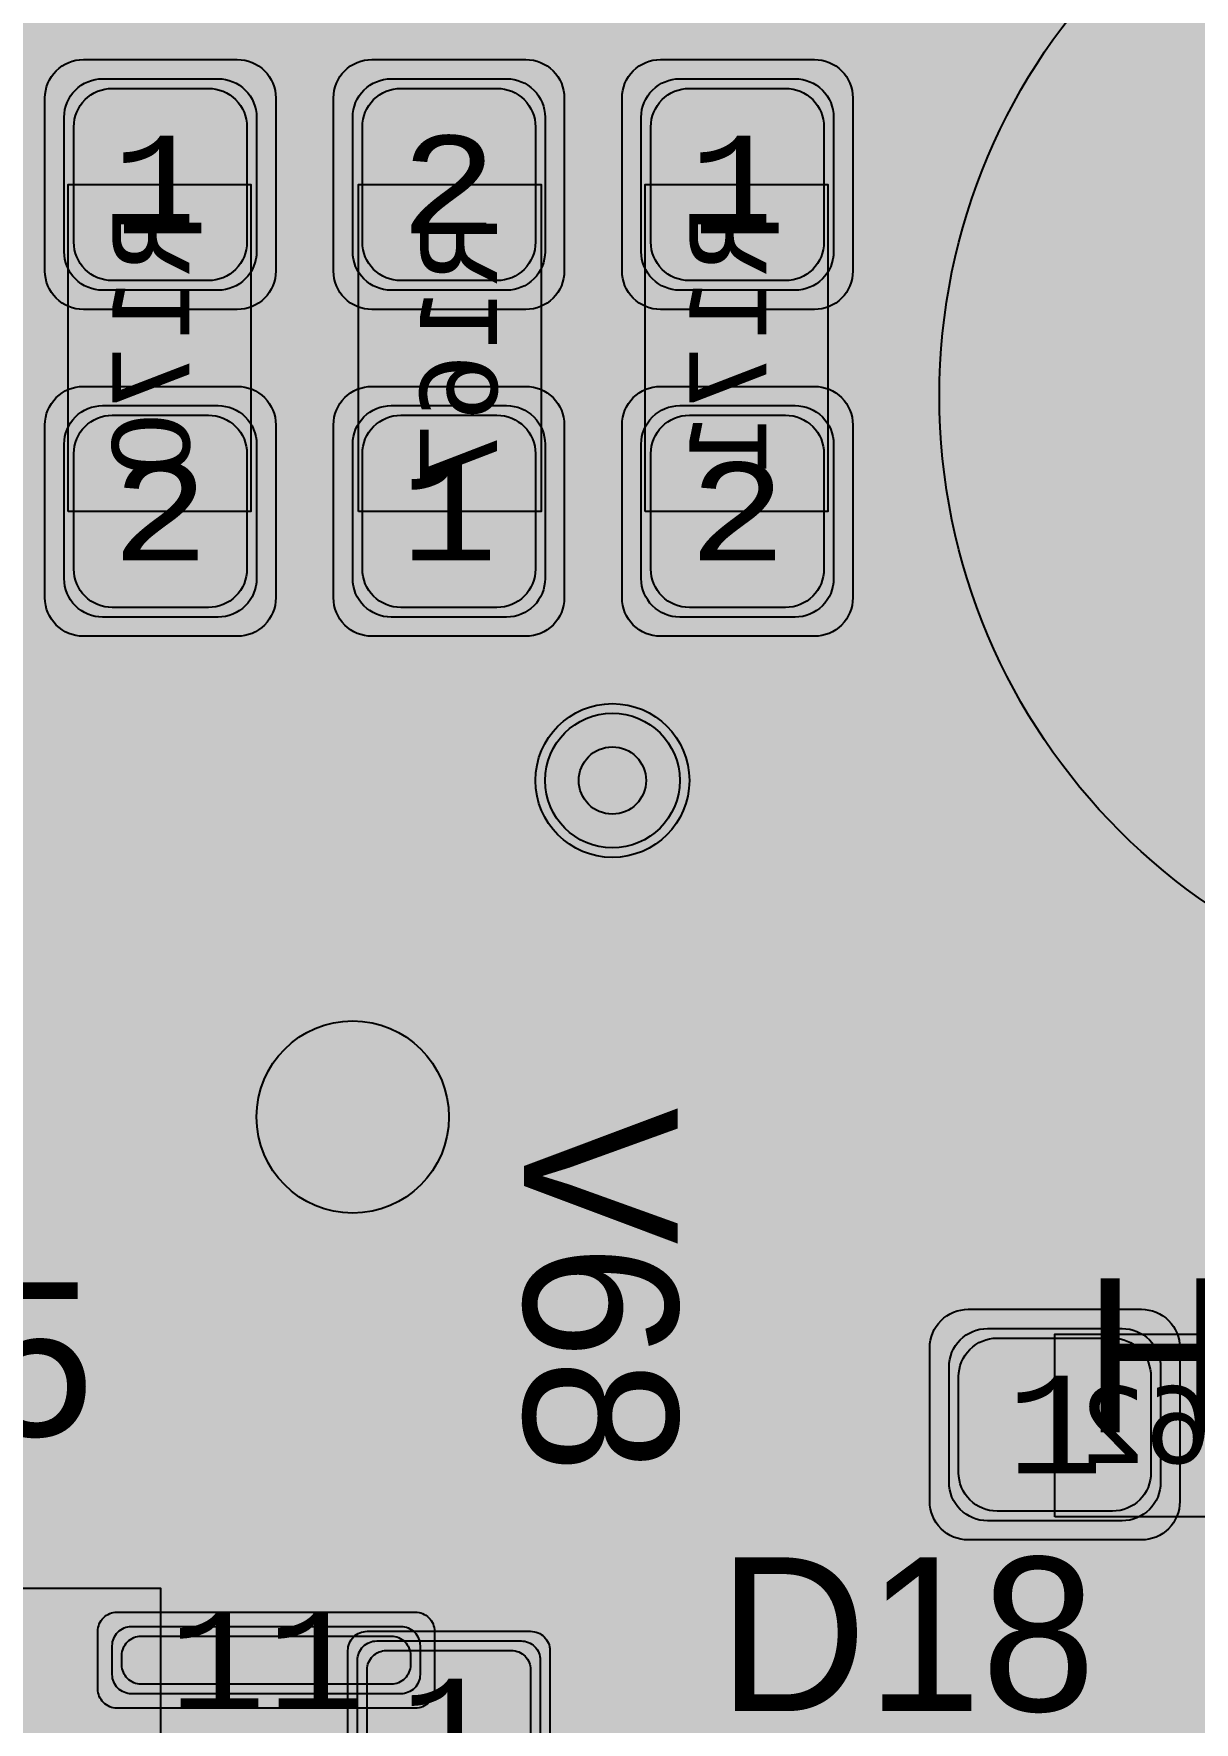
# Model space of a CAD drawing. Extents: x -28 to 199, y -61 to 255.
# Drawn here: x 157.09 to 163.12, y 168.1 to 176.88 of the extents above; entities that cross this region are included whole.
import ezdxf
from ezdxf.enums import TextEntityAlignment as Align

# ---------------------------------------------------------------- set-up
doc = ezdxf.new("R2010")
doc.units = 0
doc.header["$MEASUREMENT"] = 0
for name, color, linetype in [('ASSEMBLY_OUTLINES_BTM', 191, 'CONTINUOUS'), ('ASSEMBLY_PART_NUMBERS_BTM', 191, 'CONTINUOUS'), ('ASSEMBLY_PART_NUMBERS_TOP', 102, 'CONTINUOUS'), ('ASSEMBLY_REF_DES_BTM', 191, 'CONTINUOUS'), ('DRILL_DRAWING', 21, 'CONTINUOUS'), ('GENERATED_SILKSCREEN_BTM', 255, 'CONTINUOUS'), ('GENERATED_SILKSCREEN_TOP', 140, 'CONTINUOUS'), ('MOUNTING_HOLE_PADS_LAYER14', 150, 'CONTINUOUS'), ('MOUNTING_HOLE_PADS_LAYER17', 10, 'CONTINUOUS'), ('MOUNTING_HOLE_PADS_LAYER_2', 230, 'CONTINUOUS'), ('MOUNTING_HOLE_PADS_LAYER_3', 81, 'CONTINUOUS'), ('MOUNTING_HOLES_LAYER_2', 42, 'CONTINUOUS'), ('MOUNTING_HOLES_LAYER_3', 42, 'CONTINUOUS'), ('MOUNTING_HOLES_LAYER_BOT21', 42, 'CONTINUOUS'), ('MOUNTING_HOLES_LAYER_TOP', 42, 'CONTINUOUS'), ('PART_PADS_SMD_BTM', 10, 'CONTINUOUS'), ('PART_PADS_SMD_TOP', 150, 'CONTINUOUS'), ('PIN_NUMBERS_BTM', 8, 'CONTINUOUS'), ('PIN_NUMBERS_TOP', 8, 'CONTINUOUS'), ('PLACEMENT_OUTLINES_BTM', 222, 'CONTINUOUS'), ('PLANE_DATA_LAYER_TOP', 150, 'CONTINUOUS'), ('PLANE_SHAPES_LAYER_2', 230, 'CONTINUOUS'), ('PLANE_SHAPES_LAYER_3', 81, 'CONTINUOUS'), ('PLANE_SHAPES_LAYER_TOP', 150, 'CONTINUOUS'), ('SILKSCREEN_OUTLINES_BTM', 211, 'CONTINUOUS'), ('SILKSCREEN_REF_DES_TOP', 150, 'CONTINUOUS'), ('SOLDERMASK_PADS_BTM', 12, 'CONTINUOUS'), ('SOLDERMASK_PADS_TOP', 180, 'CONTINUOUS'), ('SOLDERPASTE_PADS_BTM', 12, 'CONTINUOUS'), ('SOLDERPASTE_PADS_TOP', 180, 'CONTINUOUS'), ('TRACES_LAYER_2', 230, 'CONTINUOUS'), ('TRACES_LAYER_BOTTOM', 10, 'CONTINUOUS'), ('TRACES_LAYER_TOP', 150, 'CONTINUOUS'), ('VIA_HOLES_LAYER_2', 30, 'CONTINUOUS'), ('VIA_HOLES_LAYER_3', 30, 'CONTINUOUS'), ('VIA_HOLES_LAYER_BOTTOM', 30, 'CONTINUOUS'), ('VIA_HOLES_LAYER_TOP', 30, 'CONTINUOUS'), ('VIA_PADS_LAYER_2', 230, 'CONTINUOUS'), ('VIA_PADS_LAYER_3', 81, 'CONTINUOUS'), ('VIA_PADS_LAYER_BOTTOM', 10, 'CONTINUOUS'), ('VIA_PADS_LAYER_TOP', 150, 'CONTINUOUS')]:
    doc.layers.add(name, color=color, linetype=linetype)
doc.styles.add('COURIER_NEW', font='COUR.TTF')
doc.styles.add('VERDANA', font='verdana.TTF')
doc.styles.add('VERIBEST_GERBER_0', font='txt')

msp = doc.modelspace()

# ---------------------------------------------------------------- hatches: boundary and pattern name
at = {"layer": 'MOUNTING_HOLES_LAYER_2'}
h = msp.add_hatch(color=256, dxfattribs=at)
edge = h.paths.add_edge_path()
edge.add_arc((158.75, 171.25), 0.5, 0, 360)
at = {"layer": 'MOUNTING_HOLES_LAYER_3'}
h = msp.add_hatch(color=256, dxfattribs=at)
edge = h.paths.add_edge_path()
edge.add_arc((158.75, 171.25), 0.5, 0, 360)
at = {"layer": 'MOUNTING_HOLES_LAYER_BOT21'}
h = msp.add_hatch(color=256, dxfattribs=at)
edge = h.paths.add_edge_path()
edge.add_arc((158.75, 171.25), 0.5, 0, 360)
at = {"layer": 'MOUNTING_HOLES_LAYER_TOP'}
h = msp.add_hatch(color=256, dxfattribs=at)
edge = h.paths.add_edge_path()
edge.add_arc((158.75, 171.25), 0.5, 0, 360)
at = {"layer": 'PLANE_DATA_LAYER_TOP'}
h = msp.add_hatch(color=256, dxfattribs=at)
h.paths.add_polyline_path([(169.5, 170.5762, -0.414213562373095), (169.4238, 170.5), (162.148472, 170.5, -0.1989133663344686), (162.09459, 170.522318), (161.772318, 170.84459, -0.198909955685367), (161.75, 170.898471), (161.75, 172.953862, -0.7480290918849526), (161.890244, 172.995151, 0.7480293216192154), (168.7, 175), (168.7, 175.000019, 0.9899629633385255), (161.300753, 175.074662, -0.4083137291548032), (161.224569, 175), (154.8262, 175, -0.414213562373095), (154.75, 175.0762), (154.75, 176.999992, 0.414213562373095), (154.749992, 177), (150.8262, 177, -0.414213562373095), (150.75, 177.0762), (150.75, 180.551331, -0.198909955685367), (150.772318, 180.605212), (153.144788, 182.977682, -0.1989133663344687), (153.19867, 183), (153.447913, 183, -0.7613576683879826), (153.487003, 182.858391, 0.2639141789224433), (153, 182.000001), (153, 182, 0.6295044454666773), (154.626092, 181.220251, -0.6295033319639212), (154.75, 181.160834), (154.75, 180.750008, 0.414213562373095), (154.750008, 180.75), (169.4238, 180.75, -0.414213562373095), (169.5, 180.6738)], flags=0)
h.paths.add_polyline_path([(155.1, 179.2, -0.9999999999999999), (156.29999999999998, 179.2, -0.9999999999999999)], flags=0)
at = {"layer": 'PLANE_SHAPES_LAYER_2'}
h = msp.add_hatch(color=256, dxfattribs=at)
h.paths.add_polyline_path([(169.5, 129.25), (149.5, 129.25), (142.25, 122), (142.25, 90.5), (147.5, 90.5), (147.5, 80), (154, 80), (154, 69.25), (131.75, 69.25), (131.75, 73.25), (121.25, 73.25), (121.25, 81), (110.5, 81), (110.5, 125.75), (106.5, 125.75), (106.5, 128.75), (93.5, 128.75), (93.5, 120.25), (91.75, 120.25), (91.75, 121.5), (80, 121.5), (80, 118.25), (73.25, 118.25), (73.25, 124.5), (67.5, 124.5), (67.5, 128), (57.75, 128), (57.75, 120.25), (55.25, 120.25), (55.25, 121.5), (47.5, 121.5), (47.5, 119), (35, 119), (35, 134.75), (32.75, 134.75), (32.75, 159.75), (29.25, 159.75), (29.25, 175.25), (22.5, 175.25), (22.5, 195.25), (17.25, 195.25), (17.25, 198), (22.5, 198), (22.5, 216.5), (40.25, 216.5), (40.25, 235.5), (54.5, 235.5), (54.5, 254), (87.25, 254), (87.25, 236.25), (86.25, 236.25), (86.25, 228.75), (81, 228.75), (81, 218.75), (95.25, 218.75), (95.25, 194.5), (87, 194.5), (87, 172), (131.1, 172), (131.1, 208.75), (115.5, 208.75), (115.5, 213.75), (106.75, 213.75), (106.75, 218.75), (110.25, 222.25), (110.25, 226.25), (142.5, 226.25), (142.5, 221.5), (160.5, 221.5), (160.5, 240.75), (169.5, 240.75)])
h.paths.add_polyline_path([(35.5, 149.5), (41.75, 149.5), (41.75, 152), (39.25, 152), (39.25, 154), (37.75, 154), (37.75, 152), (35.5, 152)], flags=16)
h.paths.add_polyline_path([(37.5, 125.75), (37.5, 128.75), (42.75, 128.75), (42.75, 125.75)], flags=16)
h.paths.add_polyline_path([(52, 127.75), (52, 130.75), (54.25, 130.75), (54.25, 127.75)], flags=16)
h.paths.add_polyline_path([(50.75, 219.5), (50.75, 226.5), (71.75, 226.5), (71.75, 219.5)], flags=16)
h.paths.add_polyline_path([(66.5, 150.75), (66.5, 177.5), (72.25, 177.5), (72.25, 150.75)], flags=16)
h.paths.add_polyline_path([(47.25, 185.25), (73, 185.25), (73, 188.25), (70.25, 188.25), (70.25, 191), (47.25, 191)], flags=16)
h.paths.add_polyline_path([(84.5, 208), (84.5, 212.75), (85, 212.75), (85, 208)], flags=16)
h.paths.add_polyline_path([(61.5, 137.25), (87.75, 137.25), (87.75, 140.5), (84.75, 140.5), (84.75, 143), (61.5, 143)], flags=16)
h.paths.add_polyline_path([(88.75, 127), (88.75, 130), (91, 130), (91, 127)], flags=16)
h.paths.add_polyline_path([(85.5, 130.25), (85.5, 132.5), (91, 132.5), (91, 130.25)], flags=16)
h.paths.add_polyline_path([(108.75, 142.25), (135.75, 142.25), (135.75, 145.75), (132.25, 145.75), (132.25, 149), (108.75, 149)], flags=16)
h.paths.add_polyline_path([(114.25, 126.75), (140.75, 126.75), (140.75, 129.75), (137.25, 129.75), (137.25, 133), (114.25, 133)], flags=16)
h.paths.add_polyline_path([(155.25, 180.25), (166.25, 180.25), (166.25, 186.25), (152.25, 186.25), (152.25, 183), (155.25, 183)], flags=16)
at = {"layer": 'PLANE_SHAPES_LAYER_3'}
h = msp.add_hatch(color=256, dxfattribs=at)
h.paths.add_polyline_path([(169.5, 129.25), (149.5, 129.25), (142.25, 122), (142.25, 90.5), (147.5, 90.5), (147.5, 80), (154, 80), (154, 69.25), (131.75, 69.25), (131.75, 73.25), (121.25, 73.25), (121.25, 81), (110.5, 81), (110.5, 125.75), (106.5, 125.75), (106.5, 128.75), (93.5, 128.75), (93.5, 120.25), (91.75, 120.25), (91.75, 121.5), (80, 121.5), (80, 118.25), (73.25, 118.25), (73.25, 124.5), (67.5, 124.5), (67.5, 127.75), (58.25, 127.75), (58.25, 130.25), (88.75, 130.25), (88.75, 127), (91, 127), (91, 132.5), (55, 132.5), (55, 131.25), (52, 131.25), (52, 127.75), (55, 127.75), (55, 127.25), (57.75, 127.25), (57.75, 120.25), (55.25, 120.25), (55.25, 121.5), (47.5, 121.5), (47.5, 119), (35, 119), (35, 134.75), (32.75, 134.75), (32.75, 159.75), (29.25, 159.75), (29.25, 175.25), (22.5, 175.25), (22.5, 195.25), (17.25, 195.25), (17.25, 198), (22.5, 198), (22.5, 216.5), (40.25, 216.5), (40.25, 235.5), (54.5, 235.5), (54.5, 254), (87.25, 254), (87.25, 236.25), (86.25, 236.25), (86.25, 228.75), (81, 228.75), (81, 218.75), (95.25, 218.75), (95.25, 194.5), (87, 194.5), (87, 172), (131.1, 172), (131.1, 208.75), (115.5, 208.75), (115.5, 213.75), (106.75, 213.75), (106.75, 218.75), (110.25, 222.25), (110.25, 226.25), (142.5, 226.25), (142.5, 221.5), (160.5, 221.5), (160.5, 240.75), (169.5, 240.75)])
h.paths.add_polyline_path([(35.5, 149.5), (41.75, 149.5), (41.75, 152), (39.25, 152), (39.25, 154), (37.75, 154), (37.75, 152), (35.5, 152)], flags=16)
h.paths.add_polyline_path([(37.5, 125.75), (37.5, 128.75), (42.75, 128.75), (42.75, 125.75)], flags=16)
h.paths.add_polyline_path([(50.75, 219.5), (50.75, 226.5), (71.75, 226.5), (71.75, 219.5)], flags=16)
h.paths.add_polyline_path([(66.5, 150.75), (66.5, 177.5), (72.25, 177.5), (72.25, 150.75)], flags=16)
h.paths.add_polyline_path([(47.25, 185.25), (73, 185.25), (73, 188.25), (70.25, 188.25), (70.25, 191), (47.25, 191)], flags=16)
h.paths.add_polyline_path([(84.5, 208), (84.5, 212.75), (85, 212.75), (85, 208)], flags=16)
h.paths.add_polyline_path([(61.5, 137.25), (87.75, 137.25), (87.75, 140.5), (84.75, 140.5), (84.75, 143), (61.5, 143)], flags=16)
h.paths.add_polyline_path([(108.75, 142.25), (135.75, 142.25), (135.75, 145.75), (132.25, 145.75), (132.25, 149), (108.75, 149)], flags=16)
h.paths.add_polyline_path([(114.25, 126.75), (140.75, 126.75), (140.75, 129.75), (137.25, 129.75), (137.25, 133), (114.25, 133)], flags=16)
h.paths.add_polyline_path([(155.25, 180.25), (166.25, 180.25), (166.25, 186.25), (152.25, 186.25), (152.25, 183), (155.25, 183)], flags=16)
at = {"layer": 'VIA_HOLES_LAYER_2'}
h = msp.add_hatch(color=256, dxfattribs=at)
edge = h.paths.add_edge_path()
edge.add_arc((160.1, 173), 0.175, 0, 360)
at = {"layer": 'VIA_HOLES_LAYER_3'}
h = msp.add_hatch(color=256, dxfattribs=at)
edge = h.paths.add_edge_path()
edge.add_arc((160.1, 173), 0.175, 0, 360)
at = {"layer": 'VIA_HOLES_LAYER_BOTTOM'}
h = msp.add_hatch(color=256, dxfattribs=at)
edge = h.paths.add_edge_path()
edge.add_arc((160.1, 173), 0.175, 0, 360)
at = {"layer": 'VIA_HOLES_LAYER_TOP'}
h = msp.add_hatch(color=256, dxfattribs=at)
edge = h.paths.add_edge_path()
edge.add_arc((160.1, 173), 0.175, 0, 360)

# ---------------------------------------------------------------- linework, layer by layer
at = {"layer": 'ASSEMBLY_OUTLINES_BTM'}
for points in [[(157.27, 174.4), (157.27, 176.1), (158.22, 176.1), (158.22, 174.4)], [(158.78, 174.4), (158.78, 176.1), (159.73, 176.1), (159.73, 174.4)], [(160.27, 174.4), (160.27, 176.1), (161.22, 176.1), (161.22, 174.4)], [(162.4, 169.170002), (162.4, 170.120002), (164.1, 170.120002), (164.1, 169.170002)]]:
    msp.add_lwpolyline(points, close=True, dxfattribs=at)
at = {"layer": 'ASSEMBLY_OUTLINES_BTM', "const_width": 0.2}
msp.add_lwpolyline([(153.25, 162.2), (153.25, 168.8), (157.75, 168.8), (157.75, 162.2)], close=True, dxfattribs=at)
at = {"layer": 'GENERATED_SILKSCREEN_BTM', "const_width": 0.15}
for points in [[(157.270005, 174.957911, 1.22306e-05), (157.269995, 174.957902), (157.269995, 175.542098, 1.22306e-05), (157.270005, 175.542089), (157.270005, 174.957911)], [(158.220005, 174.966156, 1.1642e-05), (158.219995, 174.966164), (158.219995, 175.533836, 1.1642e-05), (158.220005, 175.533844), (158.220005, 174.966156)], [(158.780005, 174.966164, 1.1642e-05), (158.779995, 174.966156), (158.779995, 175.533844, 1.1642e-05), (158.780005, 175.533836), (158.780005, 174.966164)], [(159.730005, 174.957902, 1.22306e-05), (159.729995, 174.957911), (159.729995, 175.542089, 1.22306e-05), (159.730005, 175.542098), (159.730005, 174.957902)], [(160.270005, 174.957911, 1.22306e-05), (160.269995, 174.957902), (160.269995, 175.542098, 1.22306e-05), (160.270005, 175.542089), (160.270005, 174.957911)], [(161.220005, 174.966156, 1.1642e-05), (161.219995, 174.966164), (161.219995, 175.533836, 1.1642e-05), (161.220005, 175.533844), (161.220005, 174.966156)], [(163.533844, 170.120007, 1.1642e-05), (163.533836, 170.119997), (162.966164, 170.119997, 1.1642e-05), (162.966156, 170.120007), (163.533844, 170.120007)], [(163.542098, 169.169997), (162.957902, 169.169997, 1.22306e-05), (162.957911, 169.170007), (163.542089, 169.170007, 1.22306e-05), (163.542098, 169.169997)], [(157.750005, 168.675), (157.749995, 168.675), (157.749995, 168.799995), (153.250005, 168.799995), (153.250005, 168.675), (153.249995, 168.675), (153.249995, 168.8, -0.4142135624), (153.25, 168.800005), (157.75, 168.800005, -0.4142135624), (157.750005, 168.8), (157.750005, 168.675)]]:
    msp.add_lwpolyline(points, format="xyb", dxfattribs=at)
msp.add_lwpolyline([(157.749995, 168.025), (157.749995, 168.175), (157.750005, 168.175), (157.750005, 168.025)], close=True, dxfattribs=at)
at = {"layer": 'GENERATED_SILKSCREEN_TOP', "const_width": 0.15}
for points in [[(159.6432, 170.872), (159.6432, 170.8944), (159.644, 170.8992), (159.6464, 170.9032), (159.6496, 170.9072), (159.6544, 170.9088), (160.4216, 171.1688), (160.428, 171.1688), (160.4328, 171.1664), (160.4368, 171.1624), (160.44, 171.1568), (160.4408, 171.1512), (160.44, 171.1456), (160.4376, 171.1408), (160.432, 171.1376), (159.6776, 170.884), (160.432, 170.6288), (160.4376, 170.6256), (160.44, 170.6208), (160.4408, 170.6152), (160.44, 170.6096), (160.4368, 170.604), (160.4328, 170.6), (160.428, 170.5984), (160.4216, 170.5992), (159.6544, 170.8576), (159.6496, 170.86), (159.6464, 170.864), (159.644, 170.868), (159.6432, 170.872)], [(160.44, 170.0048), (160.3304, 169.8704), (160.3264, 169.8664), (160.32, 169.8656), (160.316, 169.8664), (160.312, 169.868), (160.308, 169.8704), (160.3048, 169.8744), (160.3024, 169.8784), (160.3016, 169.8824), (160.3016, 169.8864), (160.304, 169.8896), (160.4104, 170.0208), (160.4104, 170.28), (160.3096, 170.4032), (160.0224, 170.4032), (160.1112, 170.2944), (160.112, 170.2912), (160.1128, 170.2896), (160.1128, 170.2888), (160.1136, 170.2888), (160.1144, 170.2848), (160.1144, 170.0152), (160.1136, 170.012), (160.1128, 170.0112), (160.1128, 170.0104), (160.112, 170.008), (160.1112, 170.0048), (160.0024, 169.8704), (160.0008, 169.8696), (159.9992, 169.868), (159.9984, 169.8672), (159.9968, 169.8672), (159.9912, 169.8656), (159.9888, 169.8648), (159.7688, 169.8648), (159.7648, 169.8656), (159.7616, 169.8672), (159.7584, 169.868), (159.756, 169.8704), (159.6464, 170.0048), (159.6448, 170.0088), (159.644, 170.0096), (159.644, 170.0112), (159.644, 170.0128), (159.6432, 170.0136), (159.6432, 170.0152), (159.6432, 170.2848), (159.644, 170.288), (159.6448, 170.2912), (159.6464, 170.2944), (159.756, 170.4288), (159.7576, 170.4304), (159.7584, 170.432), (159.7608, 170.4336), (159.7664, 170.4352), (159.7688, 170.436), (160.3176, 170.436), (160.3216, 170.4352), (160.3248, 170.4336), (160.3272, 170.432), (160.328, 170.4304), (160.3304, 170.4288), (160.44, 170.2944), (160.4408, 170.2912), (160.4416, 170.2888), (160.4424, 170.288), (160.4432, 170.2848), (160.4432, 170.0152), (160.4424, 170.012), (160.4424, 170.0112), (160.4416, 170.0104), (160.4408, 170.008), (160.44, 170.0048)], [(159.9808, 170.4032), (159.7768, 170.4032), (159.676, 170.28), (159.676, 170.0216), (159.7768, 169.8968), (159.9808, 169.8968), (160.0824, 170.0216), (160.0824, 170.28), (159.9808, 170.4032)], [(163.2016, 170.3908), (163.1976, 170.386), (163.1968, 170.3804), (163.1968, 170.0124), (162.6904, 170.0124), (162.6904, 170.3804), (162.6888, 170.386), (162.6848, 170.3908), (162.6792, 170.3932), (162.6728, 170.394), (162.6672, 170.3932), (162.6624, 170.3908), (162.6584, 170.386), (162.6568, 170.3804), (162.6568, 169.6124)], [(157.348, 170.1012), (157.3448, 170.1004), (157.3424, 170.0996), (157.3392, 170.098), (157.2304, 170.01), (157.2304, 170.3436), (157.7528, 170.3436), (157.7584, 170.3452), (157.7632, 170.3484), (157.7656, 170.354), (157.7664, 170.3596), (157.7656, 170.366), (157.7632, 170.3708), (157.7584, 170.3748), (157.7528, 170.3764), (157.2128, 170.3764), (157.2072, 170.3748), (157.2024, 170.3708), (157.1984, 170.366), (157.1968, 170.3604), (157.1968, 169.9756), (157.1976, 169.97), (157.2, 169.966), (157.2032, 169.9636), (157.2088, 169.962), (157.2128, 169.9604), (157.216, 169.9596), (157.22, 169.9604), (157.2232, 169.9628), (157.3536, 170.0692), (157.612, 170.0692), (157.7368, 169.9676), (157.7368, 169.71), (157.612, 169.61), (157.3536, 169.61), (157.2232, 169.7156), (157.2176, 169.718), (157.2128, 169.718), (157.208, 169.7148), (157.2032, 169.7108), (157.2, 169.7052), (157.1992, 169.6996), (157.2, 169.694), (157.204, 169.69), (157.3392, 169.5796), (157.3416, 169.578), (157.3448, 169.578), (157.348, 169.5764), (157.6176, 169.5764), (157.62, 169.5764), (157.6208, 169.5772), (157.6216, 169.5772), (157.6232, 169.578), (157.6248, 169.578), (157.628, 169.5796), (157.7632, 169.69), (157.7656, 169.6924), (157.7664, 169.694), (157.768, 169.6988), (157.7688, 169.702), (157.7688, 169.9756), (157.768, 169.9788), (157.7664, 169.9836), (157.7664, 169.9852), (157.7656, 169.986), (157.764, 169.9876), (157.7632, 169.9892), (157.628, 170.098), (157.624, 170.0996), (157.6208, 170.1004), (157.6176, 170.1012), (157.348, 170.1012)], [(162.6568, 169.6124), (162.6584, 169.606), (162.6624, 169.602), (162.6672, 169.5996), (162.6728, 169.5988), (162.6792, 169.5996), (162.6848, 169.602), (162.6888, 169.606), (162.6904, 169.6124), (162.6904, 169.9804), (163.1968, 169.9804), (163.1968, 169.6124), (163.1976, 169.606), (163.2016, 169.602)], [(160.148, 169.1432), (160.0712, 169.1688), (159.9944, 169.1432), (159.992, 169.1432), (159.9888, 169.1424), (159.7416, 169.1424), (159.7392, 169.1424), (159.7368, 169.1432), (159.7336, 169.144), (159.7304, 169.1472), (159.648, 169.2272), (159.6448, 169.2304), (159.644, 169.2352), (159.6432, 169.2384), (159.6432, 169.532), (159.6432, 169.5344), (159.644, 169.5368), (159.6448, 169.54), (159.648, 169.5432), (159.7304, 169.6232), (159.7336, 169.6264), (159.7368, 169.628), (159.7416, 169.628), (159.9888, 169.628), (159.992, 169.628), (159.9936, 169.628), (159.9944, 169.6272), (160.0712, 169.6016), (160.148, 169.6272), (160.1488, 169.628), (160.1536, 169.628), (160.3456, 169.628), (160.3488, 169.628), (160.3528, 169.6264), (160.3568, 169.6232), (160.4392, 169.5432), (160.4416, 169.54), (160.4424, 169.5368), (160.4432, 169.5344), (160.4432, 169.532), (160.4432, 169.2384), (160.4424, 169.2352), (160.4416, 169.2304), (160.4392, 169.2272), (160.3568, 169.1472), (160.352, 169.144), (160.3488, 169.1432), (160.3456, 169.1424), (160.1536, 169.1424), (160.1504, 169.1424), (160.1488, 169.1432), (160.148, 169.1432)], [(159.9856, 169.596), (159.7488, 169.596), (159.676, 169.524), (159.676, 169.2448), (159.7488, 169.1744), (159.9856, 169.1744), (160.0544, 169.1976), (160.0544, 169.5744), (159.9856, 169.596)], [(160.3368, 169.596), (160.1552, 169.596), (160.0864, 169.5744), (160.0864, 169.1976), (160.1552, 169.1744), (160.3368, 169.1744), (160.4104, 169.2448), (160.4104, 169.524), (160.3368, 169.596)], [(161.6288, 168.1792), (161.6224, 168.1776), (161.6192, 168.1744), (161.6168, 168.1688), (161.616, 168.1624), (161.6168, 168.1568), (161.6192, 168.1512), (161.6224, 168.1472), (161.6288, 168.1464), (161.9408, 168.1464), (161.9464, 168.1472), (161.9512, 168.1512), (161.9536, 168.1568), (161.9544, 168.1624), (161.9536, 168.1688), (161.9512, 168.1744), (161.9464, 168.1776), (161.9408, 168.1792), (161.8, 168.1792), (161.8, 168.9304), (161.7992, 168.936), (161.7968, 168.94), (161.7928, 168.9424), (161.7872, 168.9432), (161.7832, 168.944), (161.7792, 168.944), (161.776, 168.9424), (161.7728, 168.9392), (161.6168, 168.72), (161.6144, 168.7144), (161.6144, 168.7088), (161.6168, 168.704), (161.6208, 168.7), (161.6256, 168.6968), (161.6312, 168.6952), (161.6344, 168.6952), (161.6368, 168.696), (161.6408, 168.7008), (161.7688, 168.88), (161.7688, 168.1792), (161.6288, 168.1792)], [(161.188, 168.9432), (161.184, 168.9448), (161.1808, 168.9456), (161.1776, 168.9464), (160.7728, 168.9464), (160.7672, 168.9448), (160.7624, 168.9408), (160.7584, 168.936), (160.7568, 168.9304), (160.7568, 168.1624), (160.7584, 168.156), (160.7624, 168.152), (160.7672, 168.1472), (160.7728, 168.1464), (161.1776, 168.1464), (161.1808, 168.1464), (161.1824, 168.1472), (161.184, 168.148), (161.188, 168.1496), (161.3232, 168.2592), (161.3256, 168.2624), (161.3264, 168.264), (161.328, 168.268), (161.3288, 168.272), (161.3288, 168.8208), (161.328, 168.8248), (161.3264, 168.8272), (161.3264, 168.8296), (161.3256, 168.8304), (161.324, 168.8312), (161.3232, 168.8328), (161.188, 168.9432)], [(160.7904, 168.9136), (161.172, 168.9136), (161.2968, 168.8128), (161.2968, 168.28), (161.172, 168.1792), (160.7904, 168.1792), (160.7904, 168.9136)], [(162.7784, 168.6512), (162.7528, 168.5744), (162.7784, 168.4976), (162.7784, 168.4952), (162.7792, 168.492), (162.7792, 168.2448), (162.7792, 168.2424), (162.7784, 168.24), (162.7776, 168.2368), (162.7744, 168.2336), (162.6944, 168.1512), (162.6912, 168.148), (162.6864, 168.1472), (162.6832, 168.1464), (162.3896, 168.1464), (162.3872, 168.1464), (162.3848, 168.1472), (162.3816, 168.148), (162.3784, 168.1512), (162.2984, 168.2336), (162.2952, 168.2368), (162.2936, 168.24), (162.2936, 168.2448), (162.2936, 168.492), (162.2936, 168.4952), (162.2936, 168.4968), (162.2944, 168.4976), (162.32, 168.5744), (162.2944, 168.6512), (162.2936, 168.652), (162.2936, 168.6568), (162.2936, 168.8488), (162.2936, 168.852), (162.2952, 168.856), (162.2984, 168.86), (162.3784, 168.9424), (162.3816, 168.9448), (162.3848, 168.9456), (162.3872, 168.9464), (162.3896, 168.9464), (162.6832, 168.9464), (162.6864, 168.9456), (162.6912, 168.9448), (162.6944, 168.9424), (162.7744, 168.86), (162.7776, 168.8552), (162.7784, 168.852), (162.7792, 168.8488), (162.7792, 168.6568), (162.7792, 168.6536), (162.7784, 168.652), (162.7784, 168.6512)], [(162.3256, 168.84), (162.3256, 168.6584), (162.3472, 168.5896), (162.724, 168.5896), (162.7472, 168.6584), (162.7472, 168.84), (162.676, 168.9136), (162.3976, 168.9136), (162.3256, 168.84)], [(162.3256, 168.4888), (162.3256, 168.252), (162.3976, 168.1792), (162.676, 168.1792), (162.7472, 168.252), (162.7472, 168.4888), (162.724, 168.5576), (162.3472, 168.5576), (162.3256, 168.4888)]]:
    msp.add_lwpolyline(points, dxfattribs=at)
at = {"layer": 'MOUNTING_HOLE_PADS_LAYER14'}
msp.add_circle((165, 175), 3.2, dxfattribs=at)
at = {"layer": 'MOUNTING_HOLE_PADS_LAYER17'}
msp.add_circle((165, 175), 3.2, dxfattribs=at)
at = {"layer": 'MOUNTING_HOLE_PADS_LAYER_2'}
msp.add_circle((165, 175), 3.2, dxfattribs=at)
at = {"layer": 'MOUNTING_HOLE_PADS_LAYER_3'}
msp.add_circle((165, 175), 3.2, dxfattribs=at)
at = {"layer": 'MOUNTING_HOLES_LAYER_2'}
msp.add_circle((158.75, 171.25), 0.5, dxfattribs=at)
at = {"layer": 'MOUNTING_HOLES_LAYER_3'}
msp.add_circle((158.75, 171.25), 0.5, dxfattribs=at)
at = {"layer": 'MOUNTING_HOLES_LAYER_BOT21'}
msp.add_circle((158.75, 171.25), 0.5, dxfattribs=at)
at = {"layer": 'MOUNTING_HOLES_LAYER_TOP'}
msp.add_circle((158.75, 171.25), 0.5, dxfattribs=at)
at = {"layer": 'PART_PADS_SMD_BTM'}
for points in [[(158.05, 176.65, -0.4142135624), (158.25, 176.45), (158.25, 175.75, -0.4142135624), (158.05, 175.55), (157.45, 175.55, -0.4142135624), (157.25, 175.75), (157.25, 176.45, -0.4142135624), (157.45, 176.65)], [(158.95, 175.55, -0.4142135624), (158.75, 175.75), (158.75, 176.45, -0.4142135624), (158.95, 176.65), (159.55, 176.65, -0.4142135624), (159.75, 176.45), (159.75, 175.75, -0.4142135624), (159.55, 175.55)], [(161.05, 176.65, -0.4142135624), (161.25, 176.45), (161.25, 175.75, -0.4142135624), (161.05, 175.55), (160.45, 175.55, -0.4142135624), (160.25, 175.75), (160.25, 176.45, -0.4142135624), (160.45, 176.65)], [(158.05, 174.95, -0.4142135624), (158.25, 174.75), (158.25, 174.05, -0.4142135624), (158.05, 173.85), (157.45, 173.85, -0.4142135624), (157.25, 174.05), (157.25, 174.75, -0.4142135624), (157.45, 174.95)], [(158.95, 173.85, -0.4142135624), (158.75, 174.05), (158.75, 174.75, -0.4142135624), (158.95, 174.95), (159.55, 174.95, -0.4142135624), (159.75, 174.75), (159.75, 174.05, -0.4142135624), (159.55, 173.85)], [(161.05, 174.95, -0.4142135624), (161.25, 174.75), (161.25, 174.05, -0.4142135624), (161.05, 173.85), (160.45, 173.85, -0.4142135624), (160.25, 174.05), (160.25, 174.75, -0.4142135624), (160.45, 174.95)], [(161.85, 169.950002, -0.4142135624), (162.05, 170.150002), (162.75, 170.150002, -0.4142135624), (162.95, 169.950002), (162.95, 169.350002, -0.4142135624), (162.75, 169.150002), (162.05, 169.150002, -0.4142135624), (161.85, 169.350002)], [(157.5, 168.5, -0.4142135624), (157.6, 168.6), (159, 168.6, -0.4142135624), (159.1, 168.5), (159.1, 168.35, -0.4142135624), (159, 168.25), (157.6, 168.25, -0.4142135624), (157.5, 168.35)]]:
    msp.add_lwpolyline(points, format="xyb", close=True, dxfattribs=at)
at = {"layer": 'PART_PADS_SMD_TOP'}
msp.add_lwpolyline([(158.775, 168.425, -0.4142135624), (158.875, 168.525), (159.625, 168.525, -0.4142135624), (159.725, 168.425), (159.725, 167.725, -0.4142135624), (159.625, 167.625), (158.875, 167.625, -0.4142135624), (158.775, 167.725)], format="xyb", close=True, dxfattribs=at)
at = {"layer": 'PLACEMENT_OUTLINES_BTM'}
for points in [[(157.27, 174.4), (157.27, 176.1), (158.22, 176.1), (158.22, 174.4)], [(158.78, 174.4), (158.78, 176.1), (159.73, 176.1), (159.73, 174.4)], [(160.27, 174.4), (160.27, 176.1), (161.22, 176.1), (161.22, 174.4)], [(162.4, 169.170002), (162.4, 170.120002), (164.1, 170.120002), (164.1, 169.170002)], [(153.25, 162.2), (153.25, 168.8), (157.75, 168.8), (157.75, 162.2)]]:
    msp.add_lwpolyline(points, close=True, dxfattribs=at)
at = {"layer": 'PLANE_SHAPES_LAYER_TOP'}
for points in [[(154.75, 175), (169.75, 175), (154.75, 180.75), (169.75, 180.75)], [(161.75, 170.5), (169.5, 170.5), (161.75, 175), (169.5, 175)]]:
    msp.add_solid(points, dxfattribs=at)
at = {"layer": 'SILKSCREEN_OUTLINES_BTM'}
for points in [[(157.27, 174.4), (157.27, 176.1), (158.22, 176.1), (158.22, 174.4)], [(158.78, 174.4), (158.78, 176.1), (159.73, 176.1), (159.73, 174.4)], [(160.27, 174.4), (160.27, 176.1), (161.22, 176.1), (161.22, 174.4)], [(162.4, 169.170002), (162.4, 170.120002), (164.1, 170.120002), (164.1, 169.170002)], [(153.25, 162.2), (153.25, 168.8), (157.75, 168.8), (157.75, 162.2)]]:
    msp.add_lwpolyline(points, close=True, dxfattribs=at)
at = {"layer": 'SOLDERMASK_PADS_BTM'}
for points in [[(158.15, 176.75, -0.4142135624), (158.35, 176.55), (158.35, 175.65, -0.4142135624), (158.15, 175.45), (157.35, 175.45, -0.4142135624), (157.15, 175.65), (157.15, 176.55, -0.4142135624), (157.35, 176.75)], [(158.85, 175.45, -0.4142135624), (158.65, 175.65), (158.65, 176.55, -0.4142135624), (158.85, 176.75), (159.65, 176.75, -0.4142135624), (159.85, 176.55), (159.85, 175.65, -0.4142135624), (159.65, 175.45)], [(161.15, 176.75, -0.4142135624), (161.35, 176.55), (161.35, 175.65, -0.4142135624), (161.15, 175.45), (160.35, 175.45, -0.4142135624), (160.15, 175.65), (160.15, 176.55, -0.4142135624), (160.35, 176.75)], [(158.15, 175.05, -0.4142135624), (158.35, 174.85), (158.35, 173.95, -0.4142135624), (158.15, 173.75), (157.35, 173.75, -0.4142135624), (157.15, 173.95), (157.15, 174.85, -0.4142135624), (157.35, 175.05)], [(158.85, 173.75, -0.4142135624), (158.65, 173.95), (158.65, 174.85, -0.4142135624), (158.85, 175.05), (159.65, 175.05, -0.4142135624), (159.85, 174.85), (159.85, 173.95, -0.4142135624), (159.65, 173.75)], [(161.15, 175.05, -0.4142135624), (161.35, 174.85), (161.35, 173.95, -0.4142135624), (161.15, 173.75), (160.35, 173.75, -0.4142135624), (160.15, 173.95), (160.15, 174.85, -0.4142135624), (160.35, 175.05)], [(161.75, 170.050002, -0.4142135624), (161.95, 170.250002), (162.85, 170.250002, -0.4142135624), (163.05, 170.050002), (163.05, 169.250002, -0.4142135624), (162.85, 169.050002), (161.95, 169.050002, -0.4142135624), (161.75, 169.250002)], [(157.425, 168.575, -0.4142135624), (157.525, 168.675), (159.075, 168.675, -0.4142135624), (159.175, 168.575), (159.175, 168.275, -0.4142135624), (159.075, 168.175), (157.525, 168.175, -0.4142135624), (157.425, 168.275)]]:
    msp.add_lwpolyline(points, format="xyb", close=True, dxfattribs=at)
at = {"layer": 'SOLDERMASK_PADS_TOP'}
msp.add_lwpolyline([(158.725, 168.475, -0.4142135624), (158.825, 168.575), (159.675, 168.575, -0.4142135624), (159.775, 168.475), (159.775, 167.675, -0.4142135624), (159.675, 167.575), (158.825, 167.575, -0.4142135624), (158.725, 167.675)], format="xyb", close=True, dxfattribs=at)
at = {"layer": 'SOLDERPASTE_PADS_BTM'}
for points in [[(158, 176.6, -0.4142135624), (158.2, 176.4), (158.2, 175.8, -0.4142135624), (158, 175.6), (157.5, 175.6, -0.4142135624), (157.3, 175.8), (157.3, 176.4, -0.4142135624), (157.5, 176.6)], [(159, 175.6, -0.4142135624), (158.8, 175.8), (158.8, 176.4, -0.4142135624), (159, 176.6), (159.5, 176.6, -0.4142135624), (159.7, 176.4), (159.7, 175.8, -0.4142135624), (159.5, 175.6)], [(161, 176.6, -0.4142135624), (161.2, 176.4), (161.2, 175.8, -0.4142135624), (161, 175.6), (160.5, 175.6, -0.4142135624), (160.3, 175.8), (160.3, 176.4, -0.4142135624), (160.5, 176.6)], [(158, 174.9, -0.4142135624), (158.2, 174.7), (158.2, 174.1, -0.4142135624), (158, 173.9), (157.5, 173.9, -0.4142135624), (157.3, 174.1), (157.3, 174.7, -0.4142135624), (157.5, 174.9)], [(159, 173.9, -0.4142135624), (158.8, 174.1), (158.8, 174.7, -0.4142135624), (159, 174.9), (159.5, 174.9, -0.4142135624), (159.7, 174.7), (159.7, 174.1, -0.4142135624), (159.5, 173.9)], [(161, 174.9, -0.4142135624), (161.2, 174.7), (161.2, 174.1, -0.4142135624), (161, 173.9), (160.5, 173.9, -0.4142135624), (160.3, 174.1), (160.3, 174.7, -0.4142135624), (160.5, 174.9)], [(161.9, 169.900002, -0.4142135624), (162.1, 170.100002), (162.7, 170.100002, -0.4142135624), (162.9, 169.900002), (162.9, 169.400002, -0.4142135624), (162.7, 169.200002), (162.1, 169.200002, -0.4142135624), (161.9, 169.400002)], [(157.55, 168.45, -0.4142135624), (157.65, 168.55), (158.95, 168.55, -0.4142135624), (159.05, 168.45), (159.05, 168.4, -0.4142135624), (158.95, 168.3), (157.65, 168.3, -0.4142135624), (157.55, 168.4)]]:
    msp.add_lwpolyline(points, format="xyb", close=True, dxfattribs=at)
at = {"layer": 'SOLDERPASTE_PADS_TOP'}
msp.add_lwpolyline([(158.825, 168.375, -0.4142135624), (158.925, 168.475), (159.575, 168.475, -0.4142135624), (159.675, 168.375), (159.675, 167.775, -0.4142135624), (159.575, 167.675), (158.925, 167.675, -0.4142135624), (158.825, 167.775)], format="xyb", close=True, dxfattribs=at)
at = {"layer": 'TRACES_LAYER_2', "const_width": 0.5}
msp.add_lwpolyline([(160.1, 173), (161.794098, 171.305902), (161.794098, 164.486034), (160.644051, 163.335987), (160.644051, 157.81392), (160.334131, 157.504), (160.334129, 157.504), (159.746, 156.915871), (159.746, 156.661995), (156.984005, 153.9), (155.2, 153.9)], dxfattribs=at)
at = {"layer": 'TRACES_LAYER_BOTTOM'}
for points, const_width in [([(159.25, 176.1), (159.25, 177.28018), (162.89, 180.92018), (162.89, 183.27), (164.16, 184.54)], 0.35), ([(157.75, 176.1), (157.75, 176.927), (158.167766, 177.344766), (158.167766, 178.39848), (160.893801, 181.124515), (160.893801, 181.273801), (161.62, 182)], 0.35), ([(160.75, 176.1), (160.75, 177.142627), (164.16, 180.552627), (164.16, 182)], 0.35), ([(158.3, 167.125), (157.223, 167.125), (156.819, 167.529), (156.819, 170.307174), (157.75, 171.238174), (157.75, 174.4)], 0.254), ([(159.25, 174.4), (159.25, 171.848844), (159.527, 171.571844), (159.527, 170.928156), (159.071844, 170.473), (158.307826, 170.473), (157.223, 169.388174), (157.223, 167.775), (158.3, 167.775)], 0.254), ([(162.4, 169.650002), (162.4, 171.558073), (161.419, 172.539073), (161.419, 173.681), (161.387291, 173.712709), (161.387291, 173.762709), (160.75, 174.4)], 0.254), ([(162.4, 169.650002), (162.4, 169.5), (162.35, 169.5), (161.275, 168.425), (158.3, 168.425)], 0.254)]:
    msp.add_lwpolyline(points, dxfattribs=dict(at, const_width=const_width))
at = {"layer": 'TRACES_LAYER_TOP'}
for points, const_width in [([(145.825, 175.75), (146.552, 175.75), (146.552, 175.734839), (148.961783, 173.325056), (158.690812, 173.325056), (163.45, 168.565868), (163.45, 167.1)], 0.35), ([(160.1, 173), (159.656644, 173.443356), (159.633388, 173.443356), (158.676744, 174.4), (150.25, 174.4)], 0.5), ([(151.675, 172.3), (152.024491, 172.649491), (155.362576, 172.649491), (158.188552, 169.823515)], 0.35), ([(158.188552, 169.823515), (158.188552, 169.815312), (157.862993, 169.489753), (157.862993, 167.862669), (157.250324, 167.25), (156.35, 167.25)], 0.35), ([(158.188552, 169.823515), (160.026485, 169.823515), (162.5, 167.35)], 0.35), ([(157.1, 165.75), (157.927, 165.75), (159.25, 167.073), (159.25, 168.075)], 0.35)]:
    msp.add_lwpolyline(points, dxfattribs=dict(at, const_width=const_width))
at = {"layer": 'VIA_HOLES_LAYER_2'}
msp.add_circle((160.1, 173), 0.175, dxfattribs=at)
at = {"layer": 'VIA_HOLES_LAYER_3'}
msp.add_circle((160.1, 173), 0.175, dxfattribs=at)
at = {"layer": 'VIA_HOLES_LAYER_BOTTOM'}
msp.add_circle((160.1, 173), 0.175, dxfattribs=at)
at = {"layer": 'VIA_HOLES_LAYER_TOP'}
msp.add_circle((160.1, 173), 0.175, dxfattribs=at)
at = {"layer": 'VIA_PADS_LAYER_2'}
msp.add_circle((160.1, 173), 0.4, dxfattribs=at)
at = {"layer": 'VIA_PADS_LAYER_3'}
msp.add_circle((160.1, 173), 0.4, dxfattribs=at)
at = {"layer": 'VIA_PADS_LAYER_BOTTOM'}
msp.add_circle((160.1, 173), 0.35, dxfattribs=at)
at = {"layer": 'VIA_PADS_LAYER_TOP'}
msp.add_circle((160.1, 173), 0.35, dxfattribs=at)

# ---------------------------------------------------------------- texts
at = {"layer": 'ASSEMBLY_PART_NUMBERS_BTM', "style": 'VERIBEST_GERBER_0', "text_generation_flag": 2}
for s, p in [('ERJ-3GEY0R00V', (162.29, 193.5)), ('ERJ-3EKF6200V', (156.71, 175.25)), ('ERJ-3EKF6200V', (157.29, 175.25)), ('ERJ-3EKF6200V', (158.79, 175.25)), ('ERJ-3EKF6200V', (160.29, 175.25))]:
    msp.add_text(s, height=2.032, rotation=90, dxfattribs=at).set_placement(p, align=Align.TOP_LEFT)
for p in [(163.25, 172.190002), (163.25, 169.79)]:
    msp.add_text('ERJ-3EKF6200V', height=2.032, dxfattribs=at).set_placement(p, align=Align.TOP_LEFT)
at = {"layer": 'ASSEMBLY_PART_NUMBERS_TOP', "style": 'VERIBEST_GERBER_0'}
for s, p in [('SPC02SVJN-RC-3POS', (136, 175.46)), ('PMEG4005EGWX', (153.25, 174.04)), ('ERJ-3EKF4701V', (149.25, 173.54)), ('PMEG4005EGWX', (144.25, 173.21)), ('PMEG4005EGWX', (144.25, 170.71)), ('ERJ-3GEY0R00V', (149.25, 170.04)), ('SPC02SVJN-RC-3POS', (136, 169.21)), ('SN74LVC1G08DBVR', (162.5, 168.29)), ('PMEG4005EGWX', (144.25, 168.21))]:
    msp.add_text(s, height=2.032, dxfattribs=at).set_placement(p, align=Align.TOP_LEFT)
at = {"layer": 'ASSEMBLY_REF_DES_BTM', "style": 'VERDANA', "text_generation_flag": 2}
for s, p in [('R170', (157.5, 176)), ('R171', (160.5, 176)), ('R167', (159.1, 175.95))]:
    msp.add_text(s, height=0.4, rotation=90, dxfattribs=at).set_placement(p, align=Align.TOP_LEFT)
msp.add_text('R162', height=0.4, dxfattribs=at).set_placement((163.95, 169.850002), align=Align.TOP_LEFT)
at = {"layer": 'DRILL_DRAWING', "style": 'VERIBEST_GERBER_0'}
for s, p in [('A', (160.1, 173)), ('T', (158.75, 171.25))]:
    msp.add_text(s, height=2, dxfattribs=at).set_placement(p, align=Align.MIDDLE_CENTER)
at = {"layer": 'PIN_NUMBERS_BTM', "style": 'COURIER_NEW'}
for s, p in [('1', (157.75, 176.1)), ('2', (159.25, 176.1)), ('1', (160.75, 176.1)), ('2', (157.75, 174.4)), ('1', (159.25, 174.4)), ('2', (160.75, 174.4)), ('1', (162.4, 169.650002)), ('11', (158.3, 168.425)), ('1', (159.25, 168.075))]:
    msp.add_text(s, height=0.508, dxfattribs=at).set_placement(p, align=Align.MIDDLE_CENTER)
at = {"layer": 'PIN_NUMBERS_TOP', "style": 'COURIER_NEW'}
for s, p in [('1', (157.75, 176.1)), ('2', (159.25, 176.1)), ('1', (160.75, 176.1)), ('2', (157.75, 174.4)), ('1', (159.25, 174.4)), ('2', (160.75, 174.4)), ('1', (162.4, 169.650002)), ('11', (158.3, 168.425)), ('1', (159.25, 168.075))]:
    msp.add_text(s, height=0.508, dxfattribs=at).set_placement(p, align=Align.MIDDLE_CENTER)
at = {"layer": 'SILKSCREEN_REF_DES_TOP', "style": 'VERIBEST_GERBER_0'}
msp.add_text('V68', height=0.8, rotation=270, dxfattribs=at).set_placement((160.44, 171.3), align=Align.TOP_LEFT)
for s, p in [('R105', (154.85, 170.39)), ('H25', (162.55, 170.41)), ('D18', (160.65, 168.96))]:
    msp.add_text(s, height=0.8, dxfattribs=at).set_placement(p, align=Align.TOP_LEFT)

doc.saveas('drawing.dxf')
